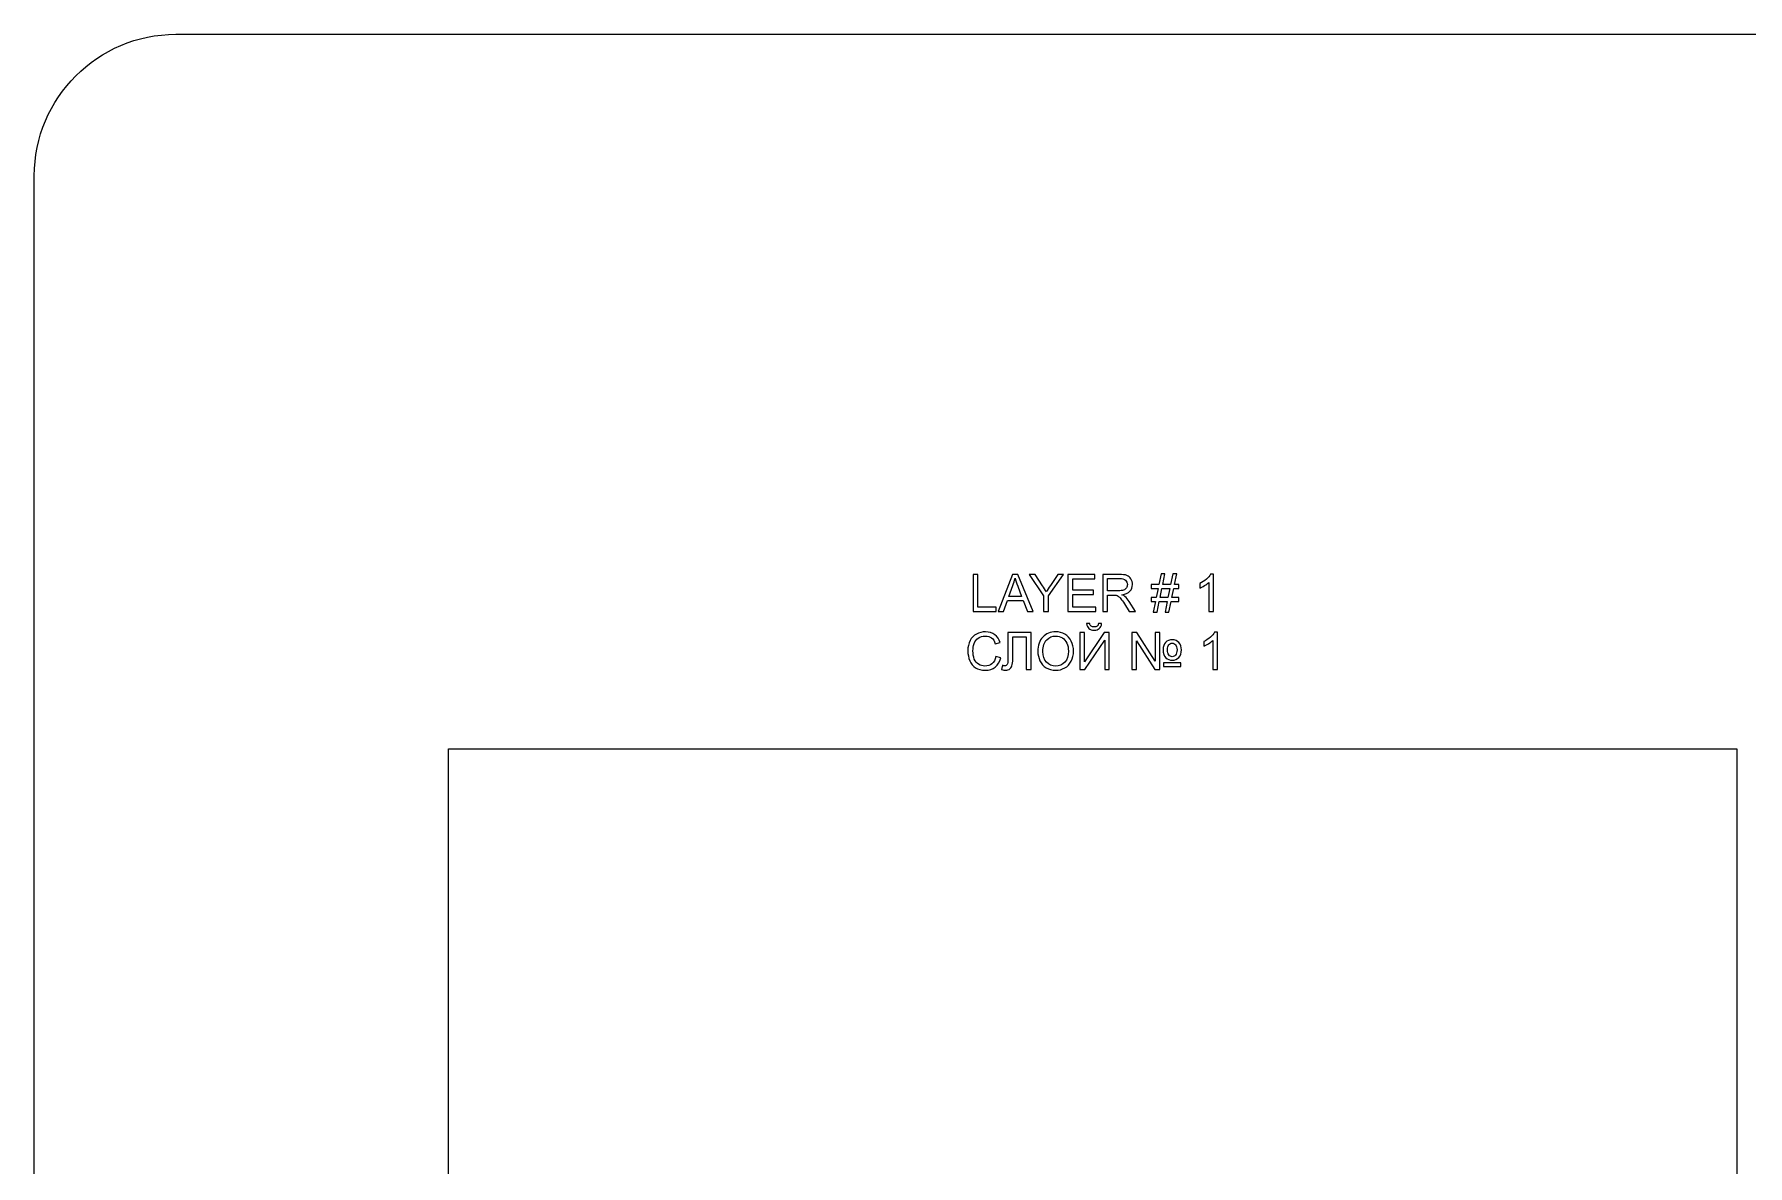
# Model space of a CAD drawing. Header units: millimetres. Extents: x -712 to 738, y -887 to 928.
# Drawn here: x -712.5 to -340.1, y 341.7 to 587.6 of the extents above; entities that cross this region are included whole.
import ezdxf

# ---------------------------------------------------------------- set-up
doc = ezdxf.new("R2010")
doc.units = ezdxf.units.MM
doc.header["$MEASUREMENT"] = 0
doc.layers.add('layer 1', color=7, linetype='Continuous')

msp = doc.modelspace()

# ---------------------------------------------------------------- linework, layer by layer
at = {"layer": 'layer 1', "lineweight": 9}
for points, knots in [([(-681.7377, -887.4186), (-681.7377, -887.4186), (706.7376, -887.4186), (706.7376, -887.4186), (706.7376, -887.4186), (723.657, -887.4186), (737.5, -873.5754), (737.5, -856.6561), (737.5, -856.6561), (737.5, -856.6561), (737.5, 556.8187), (737.5, 556.8187), (737.5, 556.8187), (737.5, 573.7381), (723.657, 587.5812), (706.7376, 587.5812), (706.7376, 587.5812), (706.7376, 587.5812), (-681.7377, 587.5812), (-681.7377, 587.5812), (-681.7377, 587.5812), (-698.657, 587.5812), (-712.5, 573.7381), (-712.5, 556.8187), (-712.5, 556.8187), (-712.5, 556.8187), (-712.5, -856.6561), (-712.5, -856.6561), (-712.5, -856.6561), (-712.5, -873.5754), (-698.657, -887.4186), (-681.7377, -887.4186)], [0, 0, 0, 0, 0.11111111, 0.11111111, 0.11111111, 0.11111111, 0.22222222, 0.22222222, 0.22222222, 0.22222222, 0.33333333, 0.33333333, 0.33333333, 0.33333333, 0.44444444, 0.44444444, 0.44444444, 0.44444444, 0.55555556, 0.55555556, 0.55555556, 0.55555556, 0.66666667, 0.66666667, 0.66666667, 0.66666667, 0.77777778, 0.77777778, 0.77777778, 0.77777778, 1, 1, 1, 1]), ([(-622.5, 152.2598), (-622.5, 152.2598), (-342.5, 152.2598), (-342.5, 152.2598), (-342.5, 152.2598), (-342.5, 152.2598), (-342.5, 432.2598), (-342.5, 432.2598), (-342.5, 432.2598), (-342.5, 432.2598), (-622.5, 432.2598), (-622.5, 432.2598), (-622.5, 432.2598), (-622.5, 432.2598), (-622.5, 152.2598), (-622.5, 152.2598)], [0, 0, 0, 0, 0.2, 0.2, 0.2, 0.2, 0.4, 0.4, 0.4, 0.4, 0.6, 0.6, 0.6, 0.6, 1, 1, 1, 1])]:
    msp.add_open_spline(points, degree=3, knots=knots, dxfattribs=at)
at = {"layer": 'layer 1', "color": 250, "lineweight": 9}
for points, knots in [([(-508.4726, 462.1163), (-508.4726, 462.1163), (-508.4726, 470.1992), (-508.4726, 470.1992), (-508.4726, 470.1992), (-508.4726, 470.1992), (-507.3972, 470.1992), (-507.3972, 470.1992), (-507.3972, 470.1992), (-507.3972, 470.1992), (-507.3972, 463.0646), (-507.3972, 463.0646), (-507.3972, 463.0646), (-507.3972, 463.0646), (-503.4126, 463.0646), (-503.4126, 463.0646), (-503.4126, 463.0646), (-503.4126, 463.0646), (-503.4126, 462.1163), (-503.4126, 462.1163), (-503.4126, 462.1163), (-503.4126, 462.1163), (-508.4726, 462.1163), (-508.4726, 462.1163)], [0, 0, 0, 0, 0.14285714, 0.14285714, 0.14285714, 0.14285714, 0.28571429, 0.28571429, 0.28571429, 0.28571429, 0.42857143, 0.42857143, 0.42857143, 0.42857143, 0.57142857, 0.57142857, 0.57142857, 0.57142857, 0.71428571, 0.71428571, 0.71428571, 0.71428571, 1, 1, 1, 1]), ([(-503.0201, 462.1163), (-503.0201, 462.1163), (-499.9109, 470.1992), (-499.9109, 470.1992), (-499.9109, 470.1992), (-499.9109, 470.1992), (-498.7317, 470.1992), (-498.7317, 470.1992), (-498.7317, 470.1992), (-498.7317, 470.1992), (-495.432, 462.1163), (-495.432, 462.1163), (-495.432, 462.1163), (-495.432, 462.1163), (-496.6526, 462.1163), (-496.6526, 462.1163), (-496.6526, 462.1163), (-496.6526, 462.1163), (-497.5903, 464.566), (-497.5903, 464.566), (-497.5903, 464.566), (-497.5903, 464.566), (-501.0033, 464.566), (-501.0033, 464.566), (-501.0033, 464.566), (-501.0033, 464.566), (-501.8825, 462.1163), (-501.8825, 462.1163), (-501.8825, 462.1163), (-501.8825, 462.1163), (-503.0201, 462.1163), (-503.0201, 462.1163)], [0, 0, 0, 0, 0.11111111, 0.11111111, 0.11111111, 0.11111111, 0.22222222, 0.22222222, 0.22222222, 0.22222222, 0.33333333, 0.33333333, 0.33333333, 0.33333333, 0.44444444, 0.44444444, 0.44444444, 0.44444444, 0.55555556, 0.55555556, 0.55555556, 0.55555556, 0.66666667, 0.66666667, 0.66666667, 0.66666667, 0.77777778, 0.77777778, 0.77777778, 0.77777778, 1, 1, 1, 1]), ([(-500.6882, 465.4352), (-500.6882, 465.4352), (-497.9261, 465.4352), (-497.9261, 465.4352), (-497.9261, 465.4352), (-497.9261, 465.4352), (-498.7714, 467.6761), (-498.7714, 467.6761), (-498.7714, 467.6761), (-499.0261, 468.3572), (-499.2185, 468.9197), (-499.3524, 469.3638), (-499.3524, 469.3638), (-499.4638, 468.837), (-499.6129, 468.3196), (-499.7996, 467.8078), (-499.7996, 467.8078), (-499.7996, 467.8078), (-500.6882, 465.4352), (-500.6882, 465.4352)], [0, 0, 0, 0, 0.16666667, 0.16666667, 0.16666667, 0.16666667, 0.33333333, 0.33333333, 0.33333333, 0.33333333, 0.5, 0.5, 0.5, 0.5, 0.66666667, 0.66666667, 0.66666667, 0.66666667, 1, 1, 1, 1]), ([(-493.136, 462.1163), (-493.136, 462.1163), (-493.136, 465.5406), (-493.136, 465.5406), (-493.136, 465.5406), (-493.136, 465.5406), (-496.2603, 470.1992), (-496.2603, 470.1992), (-496.2603, 470.1992), (-496.2603, 470.1992), (-494.9698, 470.1992), (-494.9698, 470.1992), (-494.9698, 470.1992), (-494.9698, 470.1992), (-493.368, 467.7532), (-493.368, 467.7532), (-493.368, 467.7532), (-493.0699, 467.2998), (-492.7925, 466.8463), (-492.5398, 466.3929), (-492.5398, 466.3929), (-492.2927, 466.8162), (-491.9927, 467.2904), (-491.6436, 467.8172), (-491.6436, 467.8172), (-491.6436, 467.8172), (-490.0739, 470.1992), (-490.0739, 470.1992), (-490.0739, 470.1992), (-490.0739, 470.1992), (-488.8231, 470.1992), (-488.8231, 470.1992), (-488.8231, 470.1992), (-488.8231, 470.1992), (-492.0605, 465.5406), (-492.0605, 465.5406), (-492.0605, 465.5406), (-492.0605, 465.5406), (-492.0605, 462.1163), (-492.0605, 462.1163), (-492.0605, 462.1163), (-492.0605, 462.1163), (-493.136, 462.1163), (-493.136, 462.1163)], [0, 0, 0, 0, 0.08333333, 0.08333333, 0.08333333, 0.08333333, 0.16666667, 0.16666667, 0.16666667, 0.16666667, 0.25, 0.25, 0.25, 0.25, 0.33333333, 0.33333333, 0.33333333, 0.33333333, 0.41666667, 0.41666667, 0.41666667, 0.41666667, 0.5, 0.5, 0.5, 0.5, 0.58333333, 0.58333333, 0.58333333, 0.58333333, 0.66666667, 0.66666667, 0.66666667, 0.66666667, 0.75, 0.75, 0.75, 0.75, 0.83333333, 0.83333333, 0.83333333, 0.83333333, 1, 1, 1, 1]), ([(-487.8477, 462.1163), (-487.8477, 462.1163), (-487.8477, 470.1992), (-487.8477, 470.1992), (-487.8477, 470.1992), (-487.8477, 470.1992), (-481.9952, 470.1992), (-481.9952, 470.1992), (-481.9952, 470.1992), (-481.9952, 470.1992), (-481.9952, 469.2509), (-481.9952, 469.2509), (-481.9952, 469.2509), (-481.9952, 469.2509), (-486.7722, 469.2509), (-486.7722, 469.2509), (-486.7722, 469.2509), (-486.7722, 469.2509), (-486.7722, 466.7673), (-486.7722, 466.7673), (-486.7722, 466.7673), (-486.7722, 466.7673), (-482.3009, 466.7673), (-482.3009, 466.7673), (-482.3009, 466.7673), (-482.3009, 466.7673), (-482.3009, 465.8191), (-482.3009, 465.8191), (-482.3009, 465.8191), (-482.3009, 465.8191), (-486.7722, 465.8191), (-486.7722, 465.8191), (-486.7722, 465.8191), (-486.7722, 465.8191), (-486.7722, 463.0646), (-486.7722, 463.0646), (-486.7722, 463.0646), (-486.7722, 463.0646), (-481.8028, 463.0646), (-481.8028, 463.0646), (-481.8028, 463.0646), (-481.8028, 463.0646), (-481.8028, 462.1163), (-481.8028, 462.1163), (-481.8028, 462.1163), (-481.8028, 462.1163), (-487.8477, 462.1163), (-487.8477, 462.1163)], [0, 0, 0, 0, 0.07692308, 0.07692308, 0.07692308, 0.07692308, 0.15384615, 0.15384615, 0.15384615, 0.15384615, 0.23076923, 0.23076923, 0.23076923, 0.23076923, 0.30769231, 0.30769231, 0.30769231, 0.30769231, 0.38461538, 0.38461538, 0.38461538, 0.38461538, 0.46153846, 0.46153846, 0.46153846, 0.46153846, 0.53846154, 0.53846154, 0.53846154, 0.53846154, 0.61538462, 0.61538462, 0.61538462, 0.61538462, 0.69230769, 0.69230769, 0.69230769, 0.69230769, 0.76923077, 0.76923077, 0.76923077, 0.76923077, 0.84615385, 0.84615385, 0.84615385, 0.84615385, 1, 1, 1, 1]), ([(-480.2973, 462.1163), (-480.2973, 462.1163), (-480.2973, 470.1992), (-480.2973, 470.1992), (-480.2973, 470.1992), (-480.2973, 470.1992), (-476.705, 470.1992), (-476.705, 470.1992), (-476.705, 470.1992), (-475.9824, 470.1992), (-475.4334, 470.1258), (-475.058, 469.9809), (-475.058, 469.9809), (-474.6826, 469.836), (-474.3825, 469.5801), (-474.158, 469.2133), (-474.158, 469.2133), (-473.9335, 468.8464), (-473.8222, 468.44), (-473.8222, 467.9959), (-473.8222, 467.9959), (-473.8222, 467.4221), (-474.009, 466.9385), (-474.3806, 466.5453), (-474.3806, 466.5453), (-474.7523, 466.1521), (-475.3259, 465.9037), (-476.1031, 465.7965), (-476.1031, 465.7965), (-475.8183, 465.661), (-475.6032, 465.5255), (-475.4561, 465.3938), (-475.4561, 465.3938), (-475.1429, 465.1079), (-474.8467, 464.7485), (-474.5693, 464.3176), (-474.5693, 464.3176), (-474.5693, 464.3176), (-473.1676, 462.1163), (-473.1676, 462.1163), (-473.1676, 462.1163), (-473.1676, 462.1163), (-474.5071, 462.1163), (-474.5071, 462.1163), (-474.5071, 462.1163), (-474.5071, 462.1163), (-475.5787, 463.7983), (-475.5787, 463.7983), (-475.5787, 463.7983), (-475.89, 464.2857), (-476.1485, 464.6563), (-476.3503, 464.9141), (-476.3503, 464.9141), (-476.5541, 465.1718), (-476.7352, 465.3506), (-476.8956, 465.4541), (-476.8956, 465.4541), (-477.0541, 465.5557), (-477.2182, 465.6271), (-477.3843, 465.6685), (-477.3843, 465.6685), (-477.505, 465.693), (-477.703, 465.7062), (-477.9804, 465.7062), (-477.9804, 465.7062), (-477.9804, 465.7062), (-479.2218, 465.7062), (-479.2218, 465.7062), (-479.2218, 465.7062), (-479.2218, 465.7062), (-479.2218, 462.1163), (-479.2218, 462.1163), (-479.2218, 462.1163), (-479.2218, 462.1163), (-480.2973, 462.1163), (-480.2973, 462.1163)], [0, 0, 0, 0, 0.05, 0.05, 0.05, 0.05, 0.1, 0.1, 0.1, 0.1, 0.15, 0.15, 0.15, 0.15, 0.2, 0.2, 0.2, 0.2, 0.25, 0.25, 0.25, 0.25, 0.3, 0.3, 0.3, 0.3, 0.35, 0.35, 0.35, 0.35, 0.4, 0.4, 0.4, 0.4, 0.45, 0.45, 0.45, 0.45, 0.5, 0.5, 0.5, 0.5, 0.55, 0.55, 0.55, 0.55, 0.6, 0.6, 0.6, 0.6, 0.65, 0.65, 0.65, 0.65, 0.7, 0.7, 0.7, 0.7, 0.75, 0.75, 0.75, 0.75, 0.8, 0.8, 0.8, 0.8, 0.85, 0.85, 0.85, 0.85, 0.9, 0.9, 0.9, 0.9, 1, 1, 1, 1]), ([(-479.2218, 466.6319), (-479.2218, 466.6319), (-476.9201, 466.6319), (-476.9201, 466.6319), (-476.9201, 466.6319), (-476.4295, 466.6319), (-476.0485, 466.6827), (-475.773, 466.7843), (-475.773, 466.7843), (-475.4976, 466.884), (-475.2881, 467.0458), (-475.1466, 467.2697), (-475.1466, 467.2697), (-475.0032, 467.4917), (-474.9315, 467.7325), (-474.9315, 467.9941), (-474.9315, 467.9941), (-474.9315, 468.376), (-475.0693, 468.6921), (-475.3467, 468.9386), (-475.3467, 468.9386), (-475.6239, 469.185), (-476.0616, 469.3073), (-476.6598, 469.3073), (-476.6598, 469.3073), (-476.6598, 469.3073), (-479.2218, 469.3073), (-479.2218, 469.3073), (-479.2218, 469.3073), (-479.2218, 469.3073), (-479.2218, 466.6319), (-479.2218, 466.6319)], [0, 0, 0, 0, 0.11111111, 0.11111111, 0.11111111, 0.11111111, 0.22222222, 0.22222222, 0.22222222, 0.22222222, 0.33333333, 0.33333333, 0.33333333, 0.33333333, 0.44444444, 0.44444444, 0.44444444, 0.44444444, 0.55555556, 0.55555556, 0.55555556, 0.55555556, 0.66666667, 0.66666667, 0.66666667, 0.66666667, 0.77777778, 0.77777778, 0.77777778, 0.77777778, 1, 1, 1, 1]), ([(-469.3056, 461.9808), (-469.3056, 461.9808), (-468.8245, 464.3289), (-468.8245, 464.3289), (-468.8245, 464.3289), (-468.8245, 464.3289), (-469.7583, 464.3289), (-469.7583, 464.3289), (-469.7583, 464.3289), (-469.7583, 464.3289), (-469.7583, 465.153), (-469.7583, 465.153), (-469.7583, 465.153), (-469.7583, 465.153), (-468.6565, 465.153), (-468.6565, 465.153), (-468.6565, 465.153), (-468.6565, 465.153), (-468.2471, 467.1511), (-468.2471, 467.1511), (-468.2471, 467.1511), (-468.2471, 467.1511), (-469.7583, 467.1511), (-469.7583, 467.1511), (-469.7583, 467.1511), (-469.7583, 467.1511), (-469.7583, 467.9752), (-469.7583, 467.9752), (-469.7583, 467.9752), (-469.7583, 467.9752), (-468.0792, 467.9752), (-468.0792, 467.9752), (-468.0792, 467.9752), (-468.0792, 467.9752), (-467.5962, 470.3346), (-467.5962, 470.3346), (-467.5962, 470.3346), (-467.5962, 470.3346), (-466.7661, 470.3346), (-466.7661, 470.3346), (-466.7661, 470.3346), (-466.7661, 470.3346), (-467.2491, 467.9752), (-467.2491, 467.9752), (-467.2491, 467.9752), (-467.2491, 467.9752), (-465.5228, 467.9752), (-465.5228, 467.9752), (-465.5228, 467.9752), (-465.5228, 467.9752), (-465.0398, 470.3346), (-465.0398, 470.3346), (-465.0398, 470.3346), (-465.0398, 470.3346), (-464.2116, 470.3346), (-464.2116, 470.3346), (-464.2116, 470.3346), (-464.2116, 470.3346), (-464.6945, 467.9752), (-464.6945, 467.9752), (-464.6945, 467.9752), (-464.6945, 467.9752), (-463.7361, 467.9752), (-463.7361, 467.9752), (-463.7361, 467.9752), (-463.7361, 467.9752), (-463.7361, 467.1511), (-463.7361, 467.1511), (-463.7361, 467.1511), (-463.7361, 467.1511), (-464.8625, 467.1511), (-464.8625, 467.1511), (-464.8625, 467.1511), (-464.8625, 467.1511), (-465.2718, 465.153), (-465.2718, 465.153), (-465.2718, 465.153), (-465.2718, 465.153), (-463.7361, 465.153), (-463.7361, 465.153), (-463.7361, 465.153), (-463.7361, 465.153), (-463.7361, 464.3289), (-463.7361, 464.3289), (-463.7361, 464.3289), (-463.7361, 464.3289), (-465.4398, 464.3289), (-465.4398, 464.3289), (-465.4398, 464.3289), (-465.4398, 464.3289), (-465.9209, 461.9808), (-465.9209, 461.9808), (-465.9209, 461.9808), (-465.9209, 461.9808), (-466.751, 461.9808), (-466.751, 461.9808), (-466.751, 461.9808), (-466.751, 461.9808), (-466.2699, 464.3289), (-466.2699, 464.3289), (-466.2699, 464.3289), (-466.2699, 464.3289), (-467.9962, 464.3289), (-467.9962, 464.3289), (-467.9962, 464.3289), (-467.9962, 464.3289), (-468.4773, 461.9808), (-468.4773, 461.9808), (-468.4773, 461.9808), (-468.4773, 461.9808), (-469.3056, 461.9808), (-469.3056, 461.9808)], [0, 0, 0, 0, 0.03448276, 0.03448276, 0.03448276, 0.03448276, 0.06896552, 0.06896552, 0.06896552, 0.06896552, 0.10344828, 0.10344828, 0.10344828, 0.10344828, 0.13793103, 0.13793103, 0.13793103, 0.13793103, 0.17241379, 0.17241379, 0.17241379, 0.17241379, 0.20689655, 0.20689655, 0.20689655, 0.20689655, 0.24137931, 0.24137931, 0.24137931, 0.24137931, 0.27586207, 0.27586207, 0.27586207, 0.27586207, 0.31034483, 0.31034483, 0.31034483, 0.31034483, 0.34482759, 0.34482759, 0.34482759, 0.34482759, 0.37931034, 0.37931034, 0.37931034, 0.37931034, 0.4137931, 0.4137931, 0.4137931, 0.4137931, 0.44827586, 0.44827586, 0.44827586, 0.44827586, 0.48275862, 0.48275862, 0.48275862, 0.48275862, 0.51724138, 0.51724138, 0.51724138, 0.51724138, 0.55172414, 0.55172414, 0.55172414, 0.55172414, 0.5862069, 0.5862069, 0.5862069, 0.5862069, 0.62068966, 0.62068966, 0.62068966, 0.62068966, 0.65517241, 0.65517241, 0.65517241, 0.65517241, 0.68965517, 0.68965517, 0.68965517, 0.68965517, 0.72413793, 0.72413793, 0.72413793, 0.72413793, 0.75862069, 0.75862069, 0.75862069, 0.75862069, 0.79310345, 0.79310345, 0.79310345, 0.79310345, 0.82758621, 0.82758621, 0.82758621, 0.82758621, 0.86206897, 0.86206897, 0.86206897, 0.86206897, 0.89655172, 0.89655172, 0.89655172, 0.89655172, 0.93103448, 0.93103448, 0.93103448, 0.93103448, 1, 1, 1, 1]), ([(-456.2197, 462.1163), (-456.2197, 462.1163), (-457.2159, 462.1163), (-457.2159, 462.1163), (-457.2159, 462.1163), (-457.2159, 462.1163), (-457.2159, 468.4418), (-457.2159, 468.4418), (-457.2159, 468.4418), (-457.4555, 468.2123), (-457.7705, 467.9846), (-458.1592, 467.757), (-458.1592, 467.757), (-458.5479, 467.5293), (-458.8987, 467.3581), (-459.2082, 467.2452), (-459.2082, 467.2452), (-459.2082, 467.2452), (-459.2082, 468.2048), (-459.2082, 468.2048), (-459.2082, 468.2048), (-458.6517, 468.4644), (-458.1648, 468.7805), (-457.7479, 469.153), (-457.7479, 469.153), (-457.3309, 469.5237), (-457.0347, 469.8831), (-456.8611, 470.233), (-456.8611, 470.233), (-456.8611, 470.233), (-456.2197, 470.233), (-456.2197, 470.233), (-456.2197, 470.233), (-456.2197, 470.233), (-456.2197, 462.1163), (-456.2197, 462.1163)], [0, 0, 0, 0, 0.1, 0.1, 0.1, 0.1, 0.2, 0.2, 0.2, 0.2, 0.3, 0.3, 0.3, 0.3, 0.4, 0.4, 0.4, 0.4, 0.5, 0.5, 0.5, 0.5, 0.6, 0.6, 0.6, 0.6, 0.7, 0.7, 0.7, 0.7, 0.8, 0.8, 0.8, 0.8, 1, 1, 1, 1]), ([(-467.8283, 465.153), (-467.8283, 465.153), (-466.102, 465.153), (-466.102, 465.153), (-466.102, 465.153), (-466.102, 465.153), (-465.6926, 467.1511), (-465.6926, 467.1511), (-465.6926, 467.1511), (-465.6926, 467.1511), (-467.4189, 467.1511), (-467.4189, 467.1511), (-467.4189, 467.1511), (-467.4189, 467.1511), (-467.8283, 465.153), (-467.8283, 465.153)], [0, 0, 0, 0, 0.2, 0.2, 0.2, 0.2, 0.4, 0.4, 0.4, 0.4, 0.6, 0.6, 0.6, 0.6, 1, 1, 1, 1]), ([(-481.198, 459.5292), (-481.198, 459.5292), (-480.5189, 459.5292), (-480.5189, 459.5292), (-480.5189, 459.5292), (-480.5736, 459.0645), (-480.7434, 458.707), (-481.0264, 458.4587), (-481.0264, 458.4587), (-481.3093, 458.2084), (-481.6849, 458.0843), (-482.1547, 458.0843), (-482.1547, 458.0843), (-482.6262, 458.0843), (-483.0036, 458.2084), (-483.2848, 458.4549), (-483.2848, 458.4549), (-483.5658, 458.7033), (-483.7356, 459.0608), (-483.7903, 459.5292), (-483.7903, 459.5292), (-483.7903, 459.5292), (-483.1112, 459.5292), (-483.1112, 459.5292), (-483.1112, 459.5292), (-483.0602, 459.2752), (-482.9565, 459.0852), (-482.8036, 458.961), (-482.8036, 458.961), (-482.6508, 458.835), (-482.4432, 458.7729), (-482.1848, 458.7729), (-482.1848, 458.7729), (-481.8848, 458.7729), (-481.6584, 458.8331), (-481.5056, 458.9554), (-481.5056, 458.9554), (-481.3528, 459.0758), (-481.249, 459.2677), (-481.198, 459.5292)], [0, 0, 0, 0, 0.09090909, 0.09090909, 0.09090909, 0.09090909, 0.18181818, 0.18181818, 0.18181818, 0.18181818, 0.27272727, 0.27272727, 0.27272727, 0.27272727, 0.36363636, 0.36363636, 0.36363636, 0.36363636, 0.45454545, 0.45454545, 0.45454545, 0.45454545, 0.54545455, 0.54545455, 0.54545455, 0.54545455, 0.63636364, 0.63636364, 0.63636364, 0.63636364, 0.72727273, 0.72727273, 0.72727273, 0.72727273, 0.81818182, 0.81818182, 0.81818182, 0.81818182, 1, 1, 1, 1]), ([(-503.523, 452.3401), (-503.523, 452.3401), (-502.4476, 452.0692), (-502.4476, 452.0692), (-502.4476, 452.0692), (-502.6722, 451.1905), (-503.0759, 450.5226), (-503.6589, 450.0616), (-503.6589, 450.0616), (-504.2419, 449.6007), (-504.955, 449.3692), (-505.7983, 449.3692), (-505.7983, 449.3692), (-506.6699, 449.3692), (-507.3794, 449.5461), (-507.9265, 449.9017), (-507.9265, 449.9017), (-508.4736, 450.2554), (-508.8887, 450.7691), (-509.1736, 451.4407), (-509.1736, 451.4407), (-509.4585, 452.1143), (-509.6019, 452.8349), (-509.6019, 453.6063), (-509.6019, 453.6063), (-509.6019, 454.4474), (-509.4414, 455.1811), (-509.1188, 455.8077), (-509.1188, 455.8077), (-508.7963, 456.4342), (-508.3378, 456.9102), (-507.7435, 457.2357), (-507.7435, 457.2357), (-507.1491, 457.5612), (-506.4945, 457.723), (-505.7814, 457.723), (-505.7814, 457.723), (-504.9701, 457.723), (-504.289, 457.5179), (-503.7381, 457.1059), (-503.7381, 457.1059), (-503.1853, 456.6938), (-502.8004, 456.1162), (-502.5834, 455.3712), (-502.5834, 455.3712), (-502.5834, 455.3712), (-503.6362, 455.1228), (-503.6362, 455.1228), (-503.6362, 455.1228), (-503.823, 455.7098), (-504.0966, 456.1388), (-504.4531, 456.406), (-504.4531, 456.406), (-504.8097, 456.675), (-505.2588, 456.8086), (-505.8002, 456.8086), (-505.8002, 456.8086), (-506.4209, 456.8086), (-506.9417, 456.66), (-507.3586, 456.3627), (-507.3586, 456.3627), (-507.7756, 456.0654), (-508.0699, 455.6647), (-508.2377, 455.1642), (-508.2377, 455.1642), (-508.4076, 454.6618), (-508.4924, 454.1444), (-508.4924, 453.612), (-508.4924, 453.612), (-508.4924, 452.9252), (-508.3925, 452.325), (-508.1925, 451.8133), (-508.1925, 451.8133), (-507.9925, 451.2996), (-507.6812, 450.9177), (-507.2586, 450.6637), (-507.2586, 450.6637), (-506.836, 450.4097), (-506.3794, 450.2836), (-505.887, 450.2836), (-505.887, 450.2836), (-505.287, 450.2836), (-504.7814, 450.4567), (-504.3663, 450.801), (-504.3663, 450.801), (-503.9513, 451.1472), (-503.6702, 451.659), (-503.523, 452.3401)], [0, 0, 0, 0, 0.04347826, 0.04347826, 0.04347826, 0.04347826, 0.08695652, 0.08695652, 0.08695652, 0.08695652, 0.13043478, 0.13043478, 0.13043478, 0.13043478, 0.17391304, 0.17391304, 0.17391304, 0.17391304, 0.2173913, 0.2173913, 0.2173913, 0.2173913, 0.26086957, 0.26086957, 0.26086957, 0.26086957, 0.30434783, 0.30434783, 0.30434783, 0.30434783, 0.34782609, 0.34782609, 0.34782609, 0.34782609, 0.39130435, 0.39130435, 0.39130435, 0.39130435, 0.43478261, 0.43478261, 0.43478261, 0.43478261, 0.47826087, 0.47826087, 0.47826087, 0.47826087, 0.52173913, 0.52173913, 0.52173913, 0.52173913, 0.56521739, 0.56521739, 0.56521739, 0.56521739, 0.60869565, 0.60869565, 0.60869565, 0.60869565, 0.65217391, 0.65217391, 0.65217391, 0.65217391, 0.69565217, 0.69565217, 0.69565217, 0.69565217, 0.73913043, 0.73913043, 0.73913043, 0.73913043, 0.7826087, 0.7826087, 0.7826087, 0.7826087, 0.82608696, 0.82608696, 0.82608696, 0.82608696, 0.86956522, 0.86956522, 0.86956522, 0.86956522, 0.91304348, 0.91304348, 0.91304348, 0.91304348, 1, 1, 1, 1]), ([(-500.8967, 457.5876), (-500.8967, 457.5876), (-495.8367, 457.5876), (-495.8367, 457.5876), (-495.8367, 457.5876), (-495.8367, 457.5876), (-495.8367, 449.5047), (-495.8367, 449.5047), (-495.8367, 449.5047), (-495.8367, 449.5047), (-496.9121, 449.5047), (-496.9121, 449.5047), (-496.9121, 449.5047), (-496.9121, 449.5047), (-496.9121, 456.6393), (-496.9121, 456.6393), (-496.9121, 456.6393), (-496.9121, 456.6393), (-499.8213, 456.6393), (-499.8213, 456.6393), (-499.8213, 456.6393), (-499.8213, 456.6393), (-499.8213, 452.4756), (-499.8213, 452.4756), (-499.8213, 452.4756), (-499.8213, 451.6289), (-499.8609, 451.0099), (-499.9402, 450.6167), (-499.9402, 450.6167), (-500.0195, 450.2215), (-500.1873, 449.9167), (-500.442, 449.6966), (-500.442, 449.6966), (-500.6967, 449.4784), (-501.0212, 449.3692), (-501.4118, 449.3692), (-501.4118, 449.3692), (-501.6495, 449.3692), (-501.9344, 449.4182), (-502.2664, 449.516), (-502.2664, 449.516), (-502.2664, 449.516), (-502.074, 450.4643), (-502.074, 450.4643), (-502.074, 450.4643), (-501.8985, 450.3739), (-501.7476, 450.3288), (-501.6231, 450.3288), (-501.6231, 450.3288), (-501.3816, 450.3288), (-501.1986, 450.4191), (-501.0779, 450.6016), (-501.0779, 450.6016), (-500.9571, 450.7841), (-500.8967, 451.2131), (-500.8967, 451.8904), (-500.8967, 451.8904), (-500.8967, 451.8904), (-500.8967, 457.5876), (-500.8967, 457.5876)], [0, 0, 0, 0, 0.0625, 0.0625, 0.0625, 0.0625, 0.125, 0.125, 0.125, 0.125, 0.1875, 0.1875, 0.1875, 0.1875, 0.25, 0.25, 0.25, 0.25, 0.3125, 0.3125, 0.3125, 0.3125, 0.375, 0.375, 0.375, 0.375, 0.4375, 0.4375, 0.4375, 0.4375, 0.5, 0.5, 0.5, 0.5, 0.5625, 0.5625, 0.5625, 0.5625, 0.625, 0.625, 0.625, 0.625, 0.6875, 0.6875, 0.6875, 0.6875, 0.75, 0.75, 0.75, 0.75, 0.8125, 0.8125, 0.8125, 0.8125, 0.875, 0.875, 0.875, 0.875, 1, 1, 1, 1]), ([(-494.3952, 453.4389), (-494.3952, 454.7785), (-494.033, 455.8284), (-493.3105, 456.5866), (-493.3105, 456.5866), (-492.5879, 457.3448), (-491.6558, 457.723), (-490.5125, 457.723), (-490.5125, 457.723), (-489.7635, 457.723), (-489.09, 457.5443), (-488.4881, 457.1887), (-488.4881, 457.1887), (-487.8882, 456.8331), (-487.4297, 456.3364), (-487.1147, 455.6985), (-487.1147, 455.6985), (-486.7996, 455.0626), (-486.6411, 454.3401), (-486.6411, 453.533), (-486.6411, 453.533), (-486.6411, 452.7145), (-486.8071, 451.9807), (-487.1391, 451.3354), (-487.1391, 451.3354), (-487.4712, 450.6882), (-487.941, 450.199), (-488.5485, 449.8678), (-488.5485, 449.8678), (-489.1579, 449.5348), (-489.8145, 449.3692), (-490.5182, 449.3692), (-490.5182, 449.3692), (-491.2823, 449.3692), (-491.9634, 449.5536), (-492.5652, 449.9205), (-492.5652, 449.9205), (-493.1652, 450.2874), (-493.6217, 450.7879), (-493.9312, 451.4238), (-493.9312, 451.4238), (-494.2406, 452.0579), (-494.3952, 452.7296), (-494.3952, 453.4389)], [0, 0, 0, 0, 0.08333333, 0.08333333, 0.08333333, 0.08333333, 0.16666667, 0.16666667, 0.16666667, 0.16666667, 0.25, 0.25, 0.25, 0.25, 0.33333333, 0.33333333, 0.33333333, 0.33333333, 0.41666667, 0.41666667, 0.41666667, 0.41666667, 0.5, 0.5, 0.5, 0.5, 0.58333333, 0.58333333, 0.58333333, 0.58333333, 0.66666667, 0.66666667, 0.66666667, 0.66666667, 0.75, 0.75, 0.75, 0.75, 0.83333333, 0.83333333, 0.83333333, 0.83333333, 1, 1, 1, 1]), ([(-493.2859, 453.4201), (-493.2859, 452.4473), (-493.0237, 451.6816), (-492.4991, 451.1228), (-492.4991, 451.1228), (-491.9747, 450.564), (-491.3163, 450.2836), (-490.5238, 450.2836), (-490.5238, 450.2836), (-489.7164, 450.2836), (-489.0542, 450.5659), (-488.5316, 451.1303), (-488.5316, 451.1303), (-488.0108, 451.6947), (-487.7504, 452.4963), (-487.7504, 453.5348), (-487.7504, 453.5348), (-487.7504, 454.1915), (-487.8618, 454.7653), (-488.0844, 455.2545), (-488.0844, 455.2545), (-488.307, 455.7437), (-488.6334, 456.1238), (-489.0617, 456.3928), (-489.0617, 456.3928), (-489.4919, 456.6619), (-489.9729, 456.7973), (-490.5069, 456.7973), (-490.5069, 456.7973), (-491.2654, 456.7973), (-491.918, 456.5377), (-492.4652, 456.0184), (-492.4652, 456.0184), (-493.0123, 455.4991), (-493.2859, 454.6336), (-493.2859, 453.4201)], [0, 0, 0, 0, 0.1, 0.1, 0.1, 0.1, 0.2, 0.2, 0.2, 0.2, 0.3, 0.3, 0.3, 0.3, 0.4, 0.4, 0.4, 0.4, 0.5, 0.5, 0.5, 0.5, 0.6, 0.6, 0.6, 0.6, 0.7, 0.7, 0.7, 0.7, 0.8, 0.8, 0.8, 0.8, 1, 1, 1, 1]), ([(-485.2393, 457.5876), (-485.2393, 457.5876), (-484.2657, 457.5876), (-484.2657, 457.5876), (-484.2657, 457.5876), (-484.2657, 457.5876), (-484.2657, 451.1867), (-484.2657, 451.1867), (-484.2657, 451.1867), (-484.2657, 451.1867), (-479.951, 457.5876), (-479.951, 457.5876), (-479.951, 457.5876), (-479.951, 457.5876), (-478.8888, 457.5876), (-478.8888, 457.5876), (-478.8888, 457.5876), (-478.8888, 457.5876), (-478.8888, 449.5047), (-478.8888, 449.5047), (-478.8888, 449.5047), (-478.8888, 449.5047), (-479.8623, 449.5047), (-479.8623, 449.5047), (-479.8623, 449.5047), (-479.8623, 449.5047), (-479.8623, 455.8886), (-479.8623, 455.8886), (-479.8623, 455.8886), (-479.8623, 455.8886), (-484.1658, 449.5047), (-484.1658, 449.5047), (-484.1658, 449.5047), (-484.1658, 449.5047), (-485.2393, 449.5047), (-485.2393, 449.5047), (-485.2393, 449.5047), (-485.2393, 449.5047), (-485.2393, 457.5876), (-485.2393, 457.5876)], [0, 0, 0, 0, 0.09090909, 0.09090909, 0.09090909, 0.09090909, 0.18181818, 0.18181818, 0.18181818, 0.18181818, 0.27272727, 0.27272727, 0.27272727, 0.27272727, 0.36363636, 0.36363636, 0.36363636, 0.36363636, 0.45454545, 0.45454545, 0.45454545, 0.45454545, 0.54545455, 0.54545455, 0.54545455, 0.54545455, 0.63636364, 0.63636364, 0.63636364, 0.63636364, 0.72727273, 0.72727273, 0.72727273, 0.72727273, 0.81818182, 0.81818182, 0.81818182, 0.81818182, 1, 1, 1, 1]), ([(-473.9685, 457.5876), (-473.9685, 457.5876), (-472.9025, 457.5876), (-472.9025, 457.5876), (-472.9025, 457.5876), (-472.9025, 457.5876), (-468.9197, 451.3241), (-468.9197, 451.3241), (-468.9197, 451.3241), (-468.9197, 451.3241), (-468.9197, 457.5876), (-468.9197, 457.5876), (-468.9197, 457.5876), (-468.9197, 457.5876), (-467.9009, 457.5876), (-467.9009, 457.5876), (-467.9009, 457.5876), (-467.9009, 457.5876), (-467.9009, 449.5047), (-467.9009, 449.5047), (-467.9009, 449.5047), (-467.9009, 449.5047), (-468.9688, 449.5047), (-468.9688, 449.5047), (-468.9688, 449.5047), (-468.9688, 449.5047), (-472.961, 455.7399), (-472.961, 455.7399), (-472.961, 455.7399), (-472.961, 455.7399), (-472.961, 449.5047), (-472.961, 449.5047), (-472.961, 449.5047), (-472.961, 449.5047), (-473.9685, 449.5047), (-473.9685, 449.5047), (-473.9685, 449.5047), (-473.9685, 449.5047), (-473.9685, 457.5876), (-473.9685, 457.5876)], [0, 0, 0, 0, 0.09090909, 0.09090909, 0.09090909, 0.09090909, 0.18181818, 0.18181818, 0.18181818, 0.18181818, 0.27272727, 0.27272727, 0.27272727, 0.27272727, 0.36363636, 0.36363636, 0.36363636, 0.36363636, 0.45454545, 0.45454545, 0.45454545, 0.45454545, 0.54545455, 0.54545455, 0.54545455, 0.54545455, 0.63636364, 0.63636364, 0.63636364, 0.63636364, 0.72727273, 0.72727273, 0.72727273, 0.72727273, 0.81818182, 0.81818182, 0.81818182, 0.81818182, 1, 1, 1, 1]), ([(-467.1651, 453.8434), (-467.1651, 454.4963), (-466.9821, 455.0156), (-466.6161, 455.4032), (-466.6161, 455.4032), (-466.2482, 455.7907), (-465.7634, 455.9845), (-465.1596, 455.9845), (-465.1596, 455.9845), (-464.5578, 455.9845), (-464.0786, 455.7851), (-463.7201, 455.3862), (-463.7201, 455.3862), (-463.3598, 454.9892), (-463.1805, 454.453), (-463.1805, 453.7775), (-463.1805, 453.7775), (-463.1805, 453.0946), (-463.3654, 452.5546), (-463.7352, 452.1576), (-463.7352, 452.1576), (-464.1069, 451.7587), (-464.5956, 451.5593), (-465.203, 451.5593), (-465.203, 451.5593), (-465.7257, 451.5593), (-466.1841, 451.7399), (-466.5765, 452.0993), (-466.5765, 452.0993), (-466.969, 452.4586), (-467.1651, 453.04), (-467.1651, 453.8434)], [0, 0, 0, 0, 0.11111111, 0.11111111, 0.11111111, 0.11111111, 0.22222222, 0.22222222, 0.22222222, 0.22222222, 0.33333333, 0.33333333, 0.33333333, 0.33333333, 0.44444444, 0.44444444, 0.44444444, 0.44444444, 0.55555556, 0.55555556, 0.55555556, 0.55555556, 0.66666667, 0.66666667, 0.66666667, 0.66666667, 0.77777778, 0.77777778, 0.77777778, 0.77777778, 1, 1, 1, 1]), ([(-466.203, 453.8133), (-466.203, 453.3185), (-466.1048, 452.9441), (-465.9068, 452.6938), (-465.9068, 452.6938), (-465.7086, 452.4417), (-465.4653, 452.3156), (-465.1748, 452.3156), (-465.1748, 452.3156), (-464.9049, 452.3156), (-464.6654, 452.4361), (-464.4559, 452.6788), (-464.4559, 452.6788), (-464.2465, 452.9215), (-464.1427, 453.2884), (-464.1427, 453.7813), (-464.1427, 453.7813), (-464.1427, 454.2987), (-464.2502, 454.6731), (-464.4672, 454.9046), (-464.4672, 454.9046), (-464.6842, 455.136), (-464.922, 455.2508), (-465.1804, 455.2508), (-465.1804, 455.2508), (-465.4596, 455.2508), (-465.6992, 455.1303), (-465.9011, 454.8895), (-465.9011, 454.8895), (-466.103, 454.6506), (-466.203, 454.2912), (-466.203, 453.8133)], [0, 0, 0, 0, 0.11111111, 0.11111111, 0.11111111, 0.11111111, 0.22222222, 0.22222222, 0.22222222, 0.22222222, 0.33333333, 0.33333333, 0.33333333, 0.33333333, 0.44444444, 0.44444444, 0.44444444, 0.44444444, 0.55555556, 0.55555556, 0.55555556, 0.55555556, 0.66666667, 0.66666667, 0.66666667, 0.66666667, 0.77777778, 0.77777778, 0.77777778, 0.77777778, 1, 1, 1, 1]), ([(-455.3509, 449.5047), (-455.3509, 449.5047), (-456.3471, 449.5047), (-456.3471, 449.5047), (-456.3471, 449.5047), (-456.3471, 449.5047), (-456.3471, 455.8302), (-456.3471, 455.8302), (-456.3471, 455.8302), (-456.5867, 455.6007), (-456.9018, 455.373), (-457.2904, 455.1454), (-457.2904, 455.1454), (-457.6791, 454.9177), (-458.03, 454.7465), (-458.3394, 454.6336), (-458.3394, 454.6336), (-458.3394, 454.6336), (-458.3394, 455.5932), (-458.3394, 455.5932), (-458.3394, 455.5932), (-457.7829, 455.8528), (-457.296, 456.1689), (-456.8791, 456.5414), (-456.8791, 456.5414), (-456.4622, 456.9121), (-456.1659, 457.2715), (-455.9924, 457.6214), (-455.9924, 457.6214), (-455.9924, 457.6214), (-455.3509, 457.6214), (-455.3509, 457.6214), (-455.3509, 457.6214), (-455.3509, 457.6214), (-455.3509, 449.5047), (-455.3509, 449.5047)], [0, 0, 0, 0, 0.1, 0.1, 0.1, 0.1, 0.2, 0.2, 0.2, 0.2, 0.3, 0.3, 0.3, 0.3, 0.4, 0.4, 0.4, 0.4, 0.5, 0.5, 0.5, 0.5, 0.6, 0.6, 0.6, 0.6, 0.7, 0.7, 0.7, 0.7, 0.8, 0.8, 0.8, 0.8, 1, 1, 1, 1]), ([(-467.0519, 450.9723), (-467.0519, 450.9723), (-463.2937, 450.9723), (-463.2937, 450.9723), (-463.2937, 450.9723), (-463.2937, 450.9723), (-463.2937, 450.1595), (-463.2937, 450.1595), (-463.2937, 450.1595), (-463.2937, 450.1595), (-467.0519, 450.1595), (-467.0519, 450.1595), (-467.0519, 450.1595), (-467.0519, 450.1595), (-467.0519, 450.9723), (-467.0519, 450.9723)], [0, 0, 0, 0, 0.2, 0.2, 0.2, 0.2, 0.4, 0.4, 0.4, 0.4, 0.6, 0.6, 0.6, 0.6, 1, 1, 1, 1])]:
    msp.add_open_spline(points, degree=3, knots=knots, dxfattribs=at)

doc.saveas('drawing.dxf')
